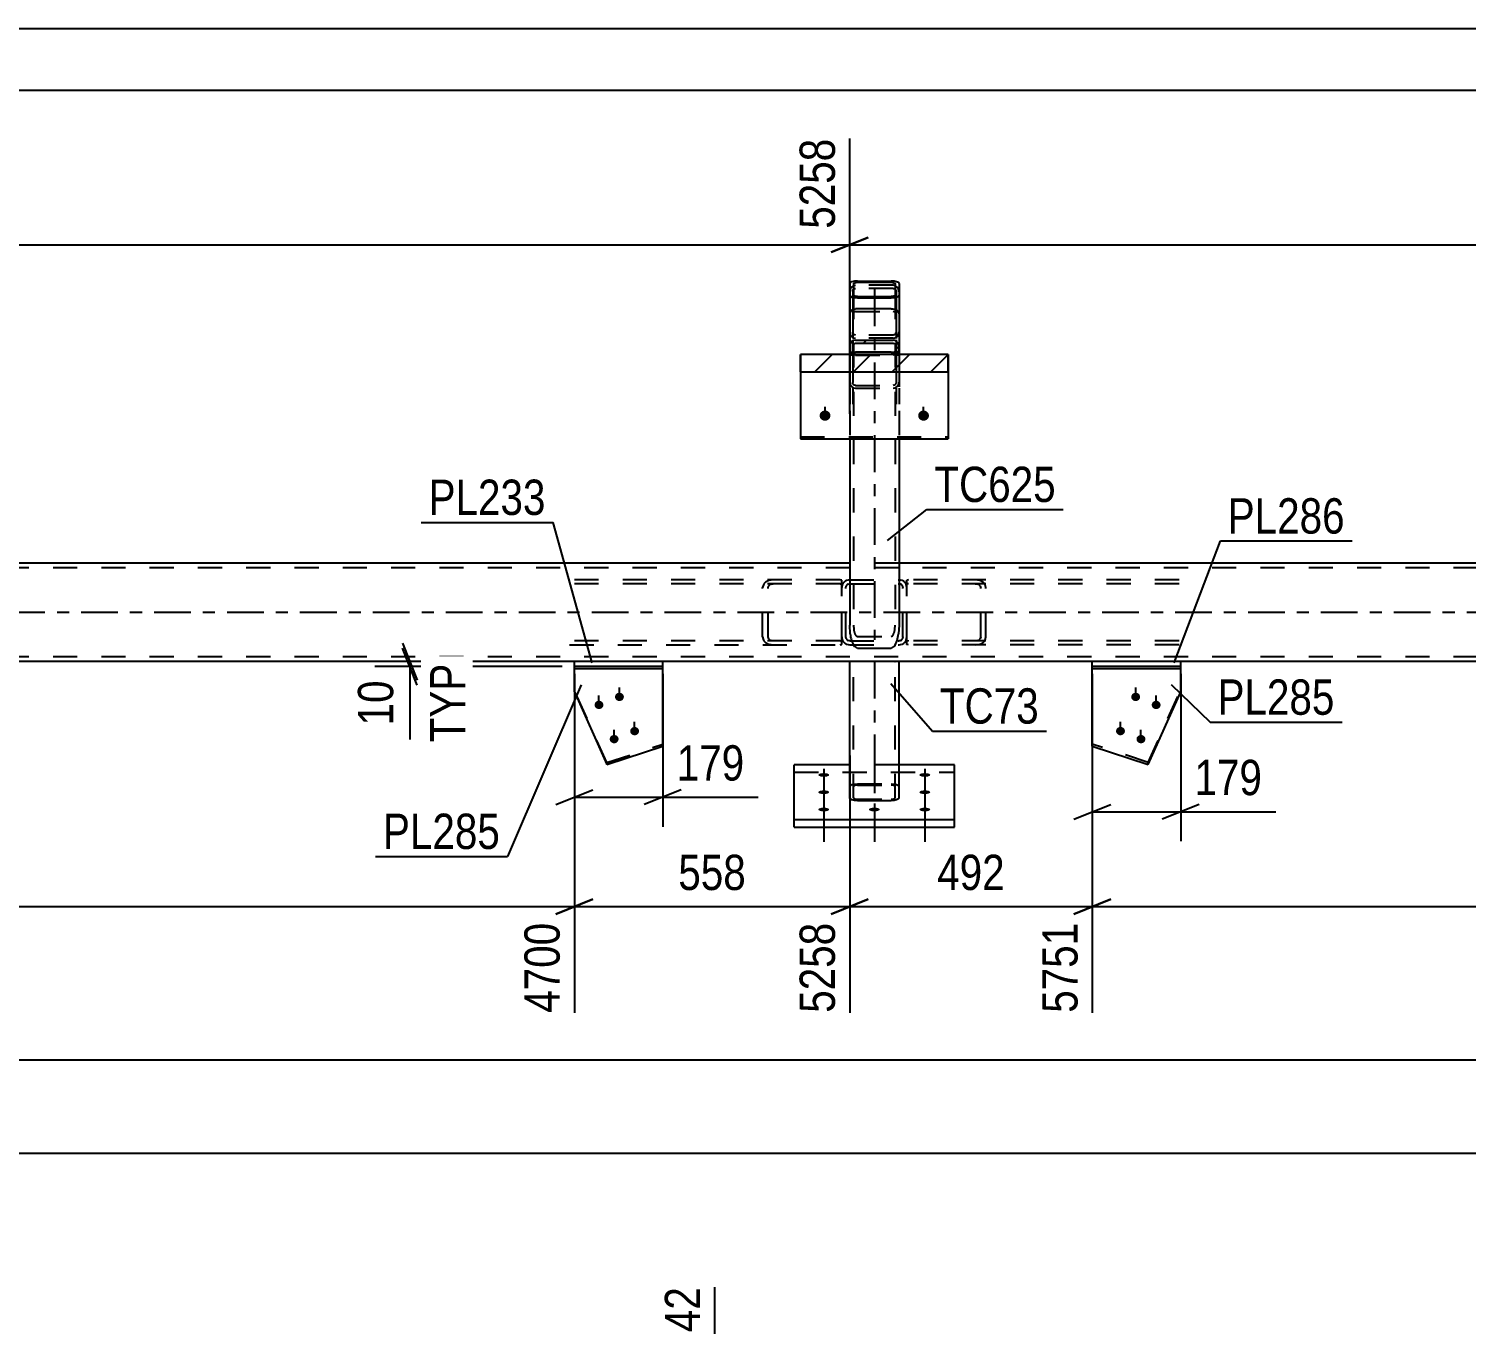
# Model space of a CAD drawing. Header units: millimetres. Extents: x -92 to 749, y -446 to 148.
# Drawn here: x 154 to 270.7, y 43 to 148.1 of the extents above; entities that cross this region are included whole.
import ezdxf

# ---------------------------------------------------------------- set-up
doc = ezdxf.new("R2010")
doc.units = ezdxf.units.MM
doc.linetypes.add('DXK_LINE_DOT2', pattern=[3.9198, 1.9599, -1.9599])
doc.linetypes.add('DXK_LINE_DOT3', pattern=[5.9187, 2.979, -0.9799, 0.9799, -0.9799])
doc.styles.add('Arial Narrow', font='ARIALN.TTF', dxfattribs={"height": 0.2})

# ---------------------------------------------------------------- blocks, each defined once
blk = doc.blocks.new('Unknown-122567614-1163')
at = {"color": 5, "linetype": 'Continuous'}
for p, q in [((749.14, 148.12), (-91.86, 148.12)), ((744.14, 143.12), (-86.86, 143.12))]:
    blk.add_line(p, q, dxfattribs=at)
blk = doc.blocks.new('Part-122567614-5753 - 5615')
at = {"color": 7, "linetype": 'DXK_LINE_DOT2'}
for p, q in [((220.03, 103.02), (219.99, 102.78)), ((219.99, 98.78), (219.99, 102.78)), ((220.31, 102.78), (220.33, 102.9)), ((220.31, 98.78), (220.31, 102.78)), ((220.63, 103.42), (220.38, 103.37)), ((220.5, 103.07), (220.63, 103.1)), ((220.63, 103.42), (224.63, 103.42)), ((220.63, 103.1), (224.63, 103.1)), ((224.87, 103.37), (224.63, 103.42)), ((224.63, 103.1), (224.75, 103.07)), ((224.92, 102.9), (224.95, 102.78)), ((224.95, 98.78), (224.95, 102.78)), ((225.27, 102.78), (225.22, 103.02)), ((225.27, 98.78), (225.27, 102.78)), ((219.99, 98.78), (220.03, 98.53)), ((220.33, 98.65), (220.31, 98.78)), ((220.38, 98.19), (220.63, 98.14)), ((220.63, 98.46), (220.5, 98.48)), ((220.63, 98.46), (224.63, 98.46)), ((220.63, 98.14), (224.63, 98.14)), ((224.75, 98.48), (224.63, 98.46)), ((224.63, 98.14), (224.87, 98.19)), ((224.95, 98.78), (224.92, 98.65)), ((225.22, 98.53), (225.27, 98.78))]:
    blk.add_line(p, q, dxfattribs=at)
for centre, radius, start, end in [((220.63, 102.78), 0.64, 112.5, 157.5), ((220.63, 102.78), 0.32, 112.5, 157.5), ((224.63, 102.78), 0.32, 22.5, 67.5), ((224.63, 102.78), 0.64, 22.5, 67.5), ((220.63, 98.78), 0.64, 202.5, 247.5), ((220.63, 98.78), 0.32, 202.5, 247.5), ((224.63, 98.78), 0.32, 292.5, 337.5), ((224.63, 98.78), 0.64, 292.5, 337.5)]:
    blk.add_arc(centre, radius, start, end, dxfattribs=at)
blk = doc.blocks.new('Part-122567614-5736 - 5615')
at = {"color": 7, "linetype": 'DXK_LINE_DOT2'}
for p, q in [((225.4, 103.42), (225.27, 103.4)), ((225.27, 98.16), (225.27, 103.4)), ((225.4, 103.1), (225.27, 103.08)), ((247.36, 103.42), (225.4, 103.42)), ((247.36, 103.1), (225.4, 103.1)), ((231.15, 103.37), (230.82, 103.42)), ((230.82, 103.1), (230.99, 103.07)), ((231.22, 102.9), (231.26, 102.78)), ((231.26, 98.78), (231.26, 102.78)), ((231.69, 102.78), (231.62, 103.02)), ((231.69, 98.78), (231.69, 102.78)), ((225.27, 98.48), (225.4, 98.46)), ((225.4, 98.14), (225.27, 98.16)), ((247.36, 98.46), (225.4, 98.46)), ((247.36, 98.14), (225.4, 98.14)), ((230.99, 98.48), (230.82, 98.46)), ((230.82, 98.14), (231.15, 98.19)), ((231.26, 98.78), (231.22, 98.65)), ((231.62, 98.53), (231.69, 98.78))]:
    blk.add_line(p, q, dxfattribs=at)
for centre, radius, start, end in [((230.89, 102.69), 0.396, 31.978, 75.1661), ((230.95, 102.6), 0.792, 31.978, 75.1661), ((230.89, 98.86), 0.396, 284.8339, 328.022), ((230.95, 98.95), 0.792, 284.8339, 328.022)]:
    blk.add_arc(centre, radius, start, end, dxfattribs=at)
blk = doc.blocks.new('Bolt-122567614-5625 - 5615')
at = {"linetype": 'Continuous'}
blk.add_hatch(color=1, dxfattribs=at).paths.add_polyline_path([(218.63, 117.15), (218.72, 117.14), (218.8, 117.12), (218.88, 117.07), (218.95, 117.01), (219.01, 116.94), (219.04, 116.87), (219.06, 116.78), (219.06, 116.69), (219.04, 116.61), (219.01, 116.53), (218.95, 116.46), (218.88, 116.4), (218.8, 116.36), (218.72, 116.33), (218.63, 116.32), (218.53, 116.33), (218.45, 116.36), (218.37, 116.4), (218.3, 116.46), (218.24, 116.53), (218.21, 116.61), (218.19, 116.69), (218.19, 116.78), (218.21, 116.87), (218.24, 116.94), (218.3, 117.01), (218.37, 117.07), (218.45, 117.12), (218.53, 117.14)])
at = {"color": 1, "linetype": 'Continuous'}
blk.add_line((218.63, 116.4), (218.63, 117.46), dxfattribs=at)
blk = doc.blocks.new('Part-122567614-5762 - 5615')
at = {"color": 2, "linetype": 'Continuous'}
for p, q in [((205.46, 96.78), (198.29, 96.78)), ((198.29, 96.38), (198.29, 96.78)), ((205.46, 96.38), (198.29, 96.38)), ((205.46, 96.38), (205.46, 96.78))]:
    blk.add_line(p, q, dxfattribs=at)
blk = doc.blocks.new('Part-122567614-5766 - 5615')
at = {"linetype": 'Continuous'}
h = blk.add_hatch(dxfattribs=at)
h.set_pattern_fill('', scale=0.7, style=0, pattern_type=0)
h.set_pattern_definition([(45, (224.625, 122.3543), (-1.5715, 1.5715), [])])
h.paths.add_polyline_path([(224.63, 121.68), (224.63, 122.35), (224.59, 122.55), (224.48, 122.72), (224.33, 122.83), (224.15, 122.87), (221.11, 122.87), (220.92, 122.83), (220.77, 122.72), (220.66, 122.55), (220.63, 122.35), (220.63, 121.68), (220.87, 121.68), (220.87, 122.35), (220.88, 122.45), (220.94, 122.53), (221.01, 122.59), (221.11, 122.61), (224.15, 122.61), (224.24, 122.59), (224.31, 122.53), (224.37, 122.45), (224.39, 122.35), (224.39, 121.68)])
at = {"color": 2, "linetype": 'Continuous'}
for p, q in [((220.63, 124.96), (220.66, 125.13)), ((220.63, 124.96), (220.63, 122.35)), ((220.66, 125.13), (220.77, 125.28)), ((220.77, 125.28), (220.92, 125.37)), ((220.92, 125.37), (221.11, 125.41)), ((221.26, 125.41), (221.11, 125.41)), ((223.99, 125.41), (221.27, 125.41)), ((223.99, 125.41), (224.15, 125.41)), ((224.15, 125.41), (224.33, 125.37)), ((224.33, 125.37), (224.48, 125.28)), ((224.48, 125.28), (224.59, 125.13)), ((224.59, 125.13), (224.63, 124.96)), ((224.63, 124.96), (224.63, 122.35)), ((220.66, 122.55), (220.63, 122.35)), ((220.88, 122.45), (220.94, 122.53)), ((221.11, 122.87), (220.92, 122.83)), ((220.94, 122.53), (221.01, 122.59)), ((221.01, 122.59), (221.11, 122.61)), ((221.11, 122.87), (224.15, 122.87)), ((221.11, 122.61), (224.15, 122.61)), ((224.33, 122.83), (224.15, 122.87)), ((224.15, 122.61), (224.24, 122.59)), ((224.24, 122.59), (224.31, 122.53)), ((224.31, 122.53), (224.37, 122.45)), ((224.63, 122.35), (224.59, 122.55)), ((220.63, 122.35), (220.63, 121.68)), ((220.63, 121.68), (220.87, 121.68)), ((220.87, 122.35), (220.88, 122.45)), ((220.87, 121.68), (220.87, 122.35)), ((220.87, 122.1), (220.88, 122.02)), ((220.88, 122.02), (220.94, 121.94)), ((220.94, 121.94), (221.01, 121.89)), ((221.01, 121.89), (221.11, 121.88)), ((221.26, 121.88), (221.11, 121.88)), ((223.99, 121.88), (221.27, 121.88)), ((223.99, 121.88), (224.15, 121.88)), ((224.15, 121.88), (224.24, 121.89)), ((224.24, 121.89), (224.31, 121.94)), ((224.31, 121.94), (224.37, 122.02)), ((224.37, 122.45), (224.39, 122.35)), ((224.37, 122.02), (224.39, 122.1)), ((224.39, 121.68), (224.39, 122.35)), ((224.39, 121.68), (224.63, 121.68)), ((224.63, 121.68), (224.63, 122.35))]:
    blk.add_line(p, q, dxfattribs=at)
at = {"color": 7, "linetype": 'DXK_LINE_DOT2'}
for p, q in [((220.88, 125.04), (220.87, 124.96)), ((220.87, 124.96), (220.87, 119.42)), ((220.94, 125.12), (220.88, 125.04)), ((221.01, 125.17), (220.94, 125.12)), ((221.11, 125.18), (221.01, 125.17)), ((221.11, 125.18), (224.15, 125.18)), ((221.27, 125.41), (221.26, 125.41)), ((223.99, 125.41), (223.99, 125.41)), ((224.24, 125.17), (224.15, 125.18)), ((224.31, 125.12), (224.24, 125.17)), ((224.37, 125.04), (224.31, 125.12)), ((224.39, 124.96), (224.37, 125.04)), ((224.39, 124.96), (224.39, 119.42)), ((220.63, 122.35), (220.63, 119.42)), ((220.66, 121.93), (220.63, 122.1)), ((220.77, 121.78), (220.66, 121.93)), ((220.92, 121.68), (220.77, 121.78)), ((221.11, 121.65), (220.92, 121.68)), ((221.11, 121.65), (224.15, 121.65)), ((221.27, 121.88), (221.26, 121.88)), ((223.99, 121.88), (223.99, 121.88)), ((224.33, 121.68), (224.15, 121.65)), ((224.48, 121.78), (224.33, 121.68)), ((224.59, 121.93), (224.48, 121.78)), ((224.63, 122.1), (224.59, 121.93)), ((224.63, 122.35), (224.63, 119.42)), ((220.63, 119.42), (220.66, 119.25)), ((220.66, 119.25), (220.77, 119.1)), ((220.77, 119.1), (220.92, 119)), ((220.88, 119.33), (220.87, 119.42)), ((220.94, 119.26), (220.88, 119.33)), ((220.92, 119), (221.11, 118.97)), ((221.01, 119.21), (220.94, 119.26)), ((221.11, 119.19), (221.01, 119.21)), ((221.11, 119.19), (224.15, 119.19)), ((224.24, 119.21), (224.15, 119.19)), ((224.15, 118.97), (224.33, 119)), ((224.31, 119.26), (224.24, 119.21)), ((224.37, 119.33), (224.31, 119.26)), ((224.33, 119), (224.48, 119.1)), ((224.39, 119.42), (224.37, 119.33)), ((224.48, 119.1), (224.59, 119.25)), ((224.59, 119.25), (224.63, 119.42)), ((221.11, 118.97), (224.15, 118.97))]:
    blk.add_line(p, q, dxfattribs=at)
at = {"color": 2, "linetype": 'Continuous'}
for centre, start, end in [((221.13, 122.37), 114.32, 159.2417), ((224.12, 122.37), 20.7583, 65.68)]:
    blk.add_arc(centre, 0.496, start, end, dxfattribs=at)
blk = doc.blocks.new('Part-122567614-5752 - 5615')
at = {"color": 2, "linetype": 'Continuous'}
for p, q in [((220.63, 85.72), (220.63, 96.78)), ((224.56, 96.78), (220.69, 96.78)), ((224.63, 85.72), (224.63, 96.78)), ((220.67, 85.64), (220.63, 85.72)), ((220.81, 85.56), (220.67, 85.64)), ((221.02, 85.52), (220.81, 85.56)), ((221.27, 85.5), (221.02, 85.52)), ((221.27, 85.5), (223.99, 85.5)), ((224.23, 85.52), (223.99, 85.5)), ((224.44, 85.56), (224.23, 85.52)), ((224.58, 85.64), (224.44, 85.56)), ((224.63, 85.72), (224.58, 85.64))]:
    blk.add_line(p, q, dxfattribs=at)
at = {"color": 7, "linetype": 'DXK_LINE_DOT2'}
for p, q in [((220.69, 96.78), (220.63, 96.78)), ((220.67, 96.78), (220.69, 96.78)), ((220.95, 85.72), (220.95, 96.78)), ((224.28, 96.78), (224.31, 96.78)), ((224.31, 85.72), (224.31, 96.78)), ((224.58, 96.78), (224.56, 96.78)), ((224.58, 96.78), (224.56, 96.78)), ((224.63, 96.78), (224.58, 96.78)), ((220.63, 86.65), (220.67, 86.73)), ((220.67, 86.73), (220.81, 86.8)), ((220.81, 86.8), (221.02, 86.85)), ((220.97, 86.69), (220.95, 86.65)), ((221.04, 86.73), (220.97, 86.69)), ((221.02, 86.85), (221.27, 86.87)), ((221.14, 86.75), (221.04, 86.73)), ((221.27, 86.76), (221.14, 86.75)), ((221.27, 86.87), (223.99, 86.87)), ((221.27, 86.76), (223.99, 86.76)), ((223.99, 86.87), (224.23, 86.85)), ((224.11, 86.75), (223.99, 86.76)), ((224.21, 86.73), (224.11, 86.75)), ((224.21, 86.73), (224.23, 86.72)), ((224.23, 86.85), (224.44, 86.8)), ((224.23, 86.72), (224.28, 86.69)), ((224.31, 86.65), (224.28, 86.69)), ((224.44, 86.8), (224.58, 86.73)), ((224.58, 86.73), (224.63, 86.65)), ((220.95, 85.72), (220.97, 85.68)), ((220.97, 85.68), (221.04, 85.64)), ((221.04, 85.64), (221.14, 85.62)), ((221.14, 85.62), (221.27, 85.61)), ((221.27, 85.61), (223.99, 85.61)), ((223.99, 85.61), (224.11, 85.62)), ((224.11, 85.62), (224.21, 85.64)), ((224.21, 85.64), (224.28, 85.68)), ((224.28, 85.68), (224.31, 85.72))]:
    blk.add_line(p, q, dxfattribs=at)
at = {"color": 7, "linetype": 'DXK_LINE_DOT3'}
blk.add_line((222.63, 96.78), (222.63, 86.18), dxfattribs=at)
blk = doc.blocks.new('Part-122567614-5692 - 5615')
at = {"color": 2, "linetype": 'Continuous'}
for p, q in [((220.67, 127.53), (220.63, 127.45)), ((220.63, 127.45), (220.63, 124.96)), ((220.81, 127.6), (220.67, 127.53)), ((221.02, 127.65), (220.81, 127.6)), ((220.95, 127.45), (220.97, 127.49)), ((220.95, 127.45), (220.95, 126.52)), ((220.97, 127.49), (221.04, 127.52)), ((221.27, 127.66), (221.02, 127.65)), ((221.04, 127.52), (221.14, 127.55)), ((221.14, 127.55), (221.27, 127.56)), ((221.27, 127.66), (223.99, 127.66)), ((221.27, 127.56), (223.99, 127.56)), ((224.23, 127.65), (223.99, 127.66)), ((223.99, 127.56), (224.11, 127.55)), ((224.11, 127.55), (224.21, 127.52)), ((224.21, 127.52), (224.28, 127.49)), ((224.44, 127.6), (224.23, 127.65)), ((224.28, 127.49), (224.31, 127.45)), ((224.31, 127.45), (224.31, 126.52)), ((224.58, 127.53), (224.44, 127.6)), ((224.63, 127.45), (224.58, 127.53)), ((224.63, 127.45), (224.63, 124.96)), ((220.63, 126.52), (220.67, 126.43)), ((220.67, 126.43), (220.81, 126.36)), ((220.81, 126.36), (221.02, 126.31)), ((220.97, 126.47), (220.95, 126.52)), ((221.04, 126.44), (220.97, 126.47)), ((221.02, 126.31), (221.27, 126.3)), ((221.14, 126.41), (221.04, 126.44)), ((221.27, 126.41), (221.14, 126.41)), ((221.27, 126.41), (223.99, 126.41)), ((221.27, 126.3), (223.99, 126.3)), ((224.11, 126.41), (223.99, 126.41)), ((223.99, 126.3), (224.23, 126.31)), ((224.21, 126.44), (224.11, 126.41)), ((224.28, 126.47), (224.21, 126.44)), ((224.23, 126.31), (224.44, 126.36)), ((224.31, 126.52), (224.28, 126.47)), ((224.44, 126.36), (224.58, 126.43)), ((224.58, 126.43), (224.63, 126.52)), ((220.63, 114.86), (220.63, 99.74)), ((224.63, 114.86), (224.63, 99.74)), ((220.67, 99.03), (220.63, 99.74)), ((224.63, 99.74), (224.58, 99.03)), ((221.27, 97.87), (221.02, 98.02)), ((224.23, 98.02), (223.99, 97.87)), ((221.27, 97.87), (223.99, 97.87))]:
    blk.add_line(p, q, dxfattribs=at)
at = {"color": 7, "linetype": 'DXK_LINE_DOT2'}
for p, q in [((220.95, 126.52), (220.95, 99.74)), ((224.31, 126.52), (224.31, 99.74)), ((220.63, 124.96), (220.63, 114.86)), ((224.63, 124.96), (224.63, 114.86)), ((224.63, 104.78), (220.63, 104.78)), ((220.95, 99.74), (220.97, 99.39)), ((224.28, 99.39), (224.31, 99.74)), ((221.14, 98.88), (221.27, 98.81)), ((221.27, 98.81), (223.99, 98.81)), ((223.99, 98.81), (224.11, 98.88))]:
    blk.add_line(p, q, dxfattribs=at)
at = {"color": 7, "linetype": 'DXK_LINE_DOT3'}
blk.add_line((222.63, 126.98), (222.63, 98.56), dxfattribs=at)
at = {"color": 7, "linetype": 'DXK_LINE_DOT2'}
for centre, start, end in [((222.05, 99.47), 184.6479, 213.1151), ((223.2, 99.47), 326.8849, 355.3521)]:
    blk.add_arc(centre, 1.09, start, end, dxfattribs=at)
at = {"color": 2, "linetype": 'Continuous'}
for centre, start, end in [((222.84, 99.2), 184.6479, 213.1151), ((222.41, 99.2), 326.8849, 355.3521)]:
    blk.add_arc(centre, 2.18, start, end, dxfattribs=at)
blk = doc.blocks.new('Part-122567614-5693 - 5615')
at = {"color": 2, "linetype": 'Continuous'}
for p, q in [((216.13, 83.36), (216.13, 88.41)), ((220.63, 88.41), (216.13, 88.41)), ((229.13, 88.41), (224.63, 88.41)), ((229.13, 83.36), (229.13, 88.41)), ((216.13, 83.96), (229.13, 83.96)), ((216.13, 83.36), (229.13, 83.36))]:
    blk.add_line(p, q, dxfattribs=at)
at = {"color": 7, "linetype": 'DXK_LINE_DOT2'}
for p, q in [((216.13, 87.81), (229.13, 87.81)), ((224.63, 88.41), (220.63, 88.41))]:
    blk.add_line(p, q, dxfattribs=at)
blk = doc.blocks.new('Part-122567614-5774 - 5615')
at = {"color": 2, "linetype": 'Continuous'}
for p, q in [((247.49, 96.78), (240.32, 96.78)), ((240.32, 96.38), (240.32, 96.78)), ((247.49, 96.38), (240.32, 96.38)), ((247.49, 96.38), (247.49, 96.78))]:
    blk.add_line(p, q, dxfattribs=at)
blk = doc.blocks.new('Part-122567614-5731 - 5615')
at = {"color": 2, "linetype": 'Continuous'}
for p, q in [((220.63, 104.78), (10.29, 104.78)), ((453.96, 104.78), (224.63, 104.78)), ((198.29, 96.78), (24.95, 96.78)), ((220.69, 96.78), (205.46, 96.78)), ((240.32, 96.78), (224.56, 96.78)), ((431.51, 96.78), (247.49, 96.78))]:
    blk.add_line(p, q, dxfattribs=at)
at = {"color": 7, "linetype": 'DXK_LINE_DOT2'}
for p, q in [((581.27, 104.38), (10.29, 104.38)), ((224.63, 104.78), (220.63, 104.78)), ((581.27, 97.18), (10.29, 97.18)), ((205.46, 96.78), (198.29, 96.78)), ((224.56, 96.78), (220.69, 96.78)), ((247.49, 96.78), (240.32, 96.78))]:
    blk.add_line(p, q, dxfattribs=at)
at = {"color": 7, "linetype": 'DXK_LINE_DOT3'}
blk.add_line((10.29, 100.78), (581.27, 100.78), dxfattribs=at)
blk = doc.blocks.new('Part-122567614-5733 - 5615')
at = {"color": 7, "linetype": 'DXK_LINE_DOT2'}
for p, q in [((219.85, 103.42), (197.89, 103.42)), ((219.85, 103.1), (197.89, 103.1)), ((213.63, 103.02), (213.56, 102.78)), ((213.56, 98.78), (213.56, 102.78)), ((214, 102.78), (214.03, 102.9)), ((214, 98.78), (214, 102.78)), ((214.43, 103.42), (214.1, 103.37)), ((214.26, 103.07), (214.43, 103.1)), ((219.99, 103.4), (219.85, 103.42)), ((219.85, 103.1), (219.99, 103.08)), ((219.99, 98.16), (219.99, 103.4)), ((219.85, 98.46), (197.89, 98.46)), ((197.89, 98.14), (219.85, 98.14)), ((213.56, 98.78), (213.63, 98.53)), ((214.03, 98.65), (214, 98.78)), ((214.1, 98.19), (214.43, 98.14)), ((214.43, 98.46), (214.26, 98.48)), ((219.85, 98.46), (219.99, 98.48)), ((219.85, 98.14), (219.99, 98.16))]:
    blk.add_line(p, q, dxfattribs=at)
for centre, radius, start, end in [((214.3, 102.6), 0.792, 104.8339, 148.022), ((214.37, 102.69), 0.396, 104.8339, 148.022), ((214.3, 98.95), 0.792, 211.978, 255.1661), ((214.37, 98.86), 0.396, 211.978, 255.1661)]:
    blk.add_arc(centre, radius, start, end, dxfattribs=at)
blk = doc.blocks.new('Bolt-122567614-5754 - 5615')
at = {"linetype": 'Continuous'}
for points in [[(243.84, 94.26), (243.92, 94.25), (243.99, 94.23), (244.05, 94.19), (244.11, 94.14), (244.15, 94.09), (244.18, 94.02), (244.2, 93.95), (244.2, 93.88), (244.18, 93.81), (244.15, 93.75), (244.11, 93.69), (244.05, 93.64), (243.99, 93.61), (243.92, 93.59), (243.84, 93.58), (243.77, 93.59), (243.69, 93.61), (243.63, 93.64), (243.57, 93.69), (243.53, 93.75), (243.5, 93.81), (243.48, 93.88), (243.48, 93.95), (243.5, 94.02), (243.53, 94.09), (243.57, 94.14), (243.63, 94.19), (243.69, 94.23), (243.77, 94.25)], [(245.5, 93.6), (245.58, 93.6), (245.65, 93.57), (245.71, 93.54), (245.77, 93.49), (245.81, 93.43), (245.84, 93.37), (245.86, 93.3), (245.86, 93.23), (245.84, 93.16), (245.81, 93.1), (245.77, 93.04), (245.71, 92.99), (245.65, 92.96), (245.58, 92.93), (245.5, 92.93), (245.43, 92.93), (245.36, 92.96), (245.29, 92.99), (245.23, 93.04), (245.19, 93.1), (245.16, 93.16), (245.14, 93.23), (245.14, 93.3), (245.16, 93.37), (245.19, 93.43), (245.23, 93.49), (245.29, 93.54), (245.36, 93.57), (245.43, 93.6)], [(242.61, 91.48), (242.68, 91.48), (242.75, 91.45), (242.82, 91.42), (242.87, 91.37), (242.92, 91.31), (242.95, 91.25), (242.96, 91.18), (242.96, 91.11), (242.95, 91.04), (242.92, 90.98), (242.87, 90.92), (242.82, 90.87), (242.75, 90.84), (242.68, 90.81), (242.61, 90.81), (242.53, 90.81), (242.46, 90.84), (242.39, 90.87), (242.34, 90.92), (242.29, 90.98), (242.26, 91.04), (242.25, 91.11), (242.25, 91.18), (242.26, 91.25), (242.29, 91.31), (242.34, 91.37), (242.39, 91.42), (242.46, 91.45), (242.53, 91.48)], [(244.27, 90.83), (244.34, 90.82), (244.41, 90.8), (244.48, 90.76), (244.53, 90.72), (244.58, 90.66), (244.61, 90.6), (244.62, 90.53), (244.62, 90.46), (244.61, 90.39), (244.58, 90.32), (244.53, 90.26), (244.48, 90.22), (244.41, 90.18), (244.34, 90.16), (244.27, 90.15), (244.19, 90.16), (244.12, 90.18), (244.05, 90.22), (244, 90.26), (243.95, 90.32), (243.92, 90.39), (243.91, 90.46), (243.91, 90.53), (243.92, 90.6), (243.95, 90.66), (244, 90.72), (244.05, 90.76), (244.12, 90.8), (244.19, 90.82)]]:
    blk.add_hatch(color=1, dxfattribs=at).paths.add_polyline_path(points)
at = {"color": 1, "linetype": 'Continuous'}
for p, q in [((243.84, 93.64), (243.84, 94.67)), ((245.5, 92.99), (245.5, 94.02)), ((242.61, 90.87), (242.61, 91.9)), ((244.27, 90.22), (244.27, 91.24))]:
    blk.add_line(p, q, dxfattribs=at)
blk = doc.blocks.new('Bolt-122567614-5755 - 5615')
at = {"linetype": 'Continuous'}
for points in [[(218.53, 87.44), (218.43, 87.44), (218.35, 87.45), (218.27, 87.46), (218.2, 87.49), (218.14, 87.51), (218.11, 87.54), (218.09, 87.57), (218.09, 87.6), (218.11, 87.63), (218.14, 87.66), (218.2, 87.69), (218.27, 87.71), (218.35, 87.72), (218.43, 87.73), (218.53, 87.74), (218.62, 87.73), (218.7, 87.72), (218.78, 87.71), (218.85, 87.69), (218.91, 87.66), (218.94, 87.63), (218.96, 87.6), (218.96, 87.57), (218.94, 87.54), (218.91, 87.51), (218.85, 87.49), (218.78, 87.46), (218.7, 87.45), (218.62, 87.44)], [(226.73, 87.44), (226.63, 87.44), (226.55, 87.45), (226.47, 87.46), (226.4, 87.49), (226.34, 87.51), (226.31, 87.54), (226.29, 87.57), (226.29, 87.6), (226.31, 87.63), (226.34, 87.66), (226.4, 87.69), (226.47, 87.71), (226.55, 87.72), (226.63, 87.73), (226.73, 87.74), (226.82, 87.73), (226.9, 87.72), (226.98, 87.71), (227.05, 87.69), (227.11, 87.66), (227.14, 87.63), (227.16, 87.6), (227.16, 87.57), (227.14, 87.54), (227.11, 87.51), (227.05, 87.49), (226.98, 87.46), (226.9, 87.45), (226.82, 87.44)], [(218.53, 86.03), (218.43, 86.04), (218.35, 86.05), (218.27, 86.06), (218.2, 86.08), (218.14, 86.11), (218.11, 86.14), (218.09, 86.17), (218.09, 86.2), (218.11, 86.23), (218.14, 86.26), (218.2, 86.29), (218.27, 86.31), (218.35, 86.32), (218.43, 86.33), (218.53, 86.33), (218.62, 86.33), (218.7, 86.32), (218.78, 86.31), (218.85, 86.29), (218.91, 86.26), (218.94, 86.23), (218.96, 86.2), (218.96, 86.17), (218.94, 86.14), (218.91, 86.11), (218.85, 86.08), (218.78, 86.06), (218.7, 86.05), (218.62, 86.04)], [(226.73, 86.03), (226.63, 86.04), (226.55, 86.05), (226.47, 86.06), (226.4, 86.08), (226.34, 86.11), (226.31, 86.14), (226.29, 86.17), (226.29, 86.2), (226.31, 86.23), (226.34, 86.26), (226.4, 86.29), (226.47, 86.31), (226.55, 86.32), (226.63, 86.33), (226.73, 86.33), (226.82, 86.33), (226.9, 86.32), (226.98, 86.31), (227.05, 86.29), (227.11, 86.26), (227.14, 86.23), (227.16, 86.2), (227.16, 86.17), (227.14, 86.14), (227.11, 86.11), (227.05, 86.08), (226.98, 86.06), (226.9, 86.05), (226.82, 86.04)], [(218.53, 84.63), (218.43, 84.63), (218.35, 84.64), (218.27, 84.66), (218.2, 84.68), (218.14, 84.71), (218.11, 84.74), (218.09, 84.77), (218.09, 84.8), (218.11, 84.83), (218.14, 84.86), (218.2, 84.88), (218.27, 84.9), (218.35, 84.92), (218.43, 84.93), (218.53, 84.93), (218.62, 84.93), (218.7, 84.92), (218.78, 84.9), (218.85, 84.88), (218.91, 84.86), (218.94, 84.83), (218.96, 84.8), (218.96, 84.77), (218.94, 84.74), (218.91, 84.71), (218.85, 84.68), (218.78, 84.66), (218.7, 84.64), (218.62, 84.63)], [(222.63, 84.63), (222.53, 84.63), (222.45, 84.64), (222.37, 84.66), (222.3, 84.68), (222.24, 84.71), (222.21, 84.74), (222.19, 84.77), (222.19, 84.8), (222.21, 84.83), (222.24, 84.86), (222.3, 84.88), (222.37, 84.9), (222.45, 84.92), (222.53, 84.93), (222.63, 84.93), (222.72, 84.93), (222.8, 84.92), (222.88, 84.9), (222.95, 84.88), (223.01, 84.86), (223.04, 84.83), (223.06, 84.8), (223.06, 84.77), (223.04, 84.74), (223.01, 84.71), (222.95, 84.68), (222.88, 84.66), (222.8, 84.64), (222.72, 84.63)], [(226.73, 84.63), (226.63, 84.63), (226.55, 84.64), (226.47, 84.66), (226.4, 84.68), (226.34, 84.71), (226.31, 84.74), (226.29, 84.77), (226.29, 84.8), (226.31, 84.83), (226.34, 84.86), (226.4, 84.88), (226.47, 84.9), (226.55, 84.92), (226.63, 84.93), (226.73, 84.93), (226.82, 84.93), (226.9, 84.92), (226.98, 84.9), (227.05, 84.88), (227.11, 84.86), (227.14, 84.83), (227.16, 84.8), (227.16, 84.77), (227.14, 84.74), (227.11, 84.71), (227.05, 84.68), (226.98, 84.66), (226.9, 84.64), (226.82, 84.63)]]:
    blk.add_hatch(color=1, dxfattribs=at).paths.add_polyline_path(points)
at = {"color": 1, "linetype": 'Continuous'}
for p, q in [((218.53, 88.08), (218.53, 84.96)), ((226.73, 88.08), (226.73, 84.96)), ((218.53, 86.67), (218.53, 83.55)), ((226.73, 86.67), (226.73, 83.55)), ((218.53, 85.27), (218.53, 82.15)), ((222.63, 85.27), (222.63, 82.15)), ((226.73, 85.27), (226.73, 82.15))]:
    blk.add_line(p, q, dxfattribs=at)
at = {"color": 1, "linetype": 'DXK_LINE_DOT2'}
blk.add_line((222.63, 88.08), (222.63, 84.96), dxfattribs=at)
blk = doc.blocks.new('Part-122567614-5758 - 5615')
at = {"color": 7, "linetype": 'DXK_LINE_DOT2'}
for p, q in [((220.77, 127.17), (220.66, 127)), ((220.92, 127.28), (220.77, 127.17)), ((220.92, 127.28), (220.95, 127.29)), ((220.95, 127.29), (221.11, 127.32)), ((224.15, 127.32), (221.11, 127.32)), ((224.33, 127.28), (224.15, 127.32)), ((224.48, 127.17), (224.33, 127.28)), ((224.59, 127), (224.48, 127.17)), ((220.66, 127), (220.63, 126.81)), ((220.63, 126.81), (220.63, 117.67)), ((220.87, 126.81), (220.88, 126.9)), ((220.87, 126.81), (220.87, 117.67)), ((220.88, 126.9), (220.94, 126.99)), ((220.94, 126.99), (220.95, 127)), ((220.95, 127), (221.01, 127.04)), ((221.01, 127.04), (221.11, 127.06)), ((224.15, 127.06), (221.11, 127.06)), ((224.15, 127.06), (224.24, 127.04)), ((224.24, 127.04), (224.31, 126.99)), ((224.31, 126.99), (224.37, 126.9)), ((224.37, 126.9), (224.39, 126.81)), ((224.39, 126.81), (224.39, 117.67)), ((224.63, 126.81), (224.59, 127)), ((224.63, 126.81), (224.63, 117.67)), ((220.63, 123.52), (220.66, 123.33)), ((220.66, 123.33), (220.77, 123.16)), ((220.77, 123.16), (220.92, 123.05)), ((220.88, 123.43), (220.87, 123.52)), ((220.94, 123.34), (220.88, 123.43)), ((220.92, 123.05), (221.11, 123.01)), ((221.01, 123.29), (220.94, 123.34)), ((221.11, 123.27), (221.01, 123.29)), ((224.15, 123.27), (221.11, 123.27)), ((224.15, 123.01), (221.11, 123.01)), ((224.24, 123.29), (224.15, 123.27)), ((224.15, 123.01), (224.33, 123.05)), ((224.31, 123.34), (224.24, 123.29)), ((224.37, 123.43), (224.31, 123.34)), ((224.33, 123.05), (224.48, 123.16)), ((224.39, 123.52), (224.37, 123.43)), ((224.48, 123.16), (224.59, 123.33)), ((224.59, 123.33), (224.63, 123.52))]:
    blk.add_line(p, q, dxfattribs=at)
blk = doc.blocks.new('Part-122567614-5771 - 5615')
at = {"color": 7, "linetype": 'DXK_LINE_DOT2'}
for p, q in [((240.32, 96.38), (240.32, 96.4)), ((240.32, 96.4), (247.49, 96.4)), ((240.32, 96.38), (240.32, 96.4)), ((247.49, 96.38), (247.49, 96.4)), ((247.49, 96.38), (247.49, 96.4)), ((244.86, 88.59), (247.49, 94.48)), ((244.86, 88.59), (240.32, 90.09)), ((244.86, 88.42), (244.86, 88.59))]:
    blk.add_line(p, q, dxfattribs=at)
at = {"color": 2, "linetype": 'Continuous'}
for p, q in [((240.32, 89.93), (240.32, 96.38)), ((240.32, 96.23), (247.49, 96.23)), ((247.49, 94.32), (247.49, 96.38)), ((244.86, 88.42), (247.49, 94.32)), ((240.32, 89.93), (244.86, 88.42))]:
    blk.add_line(p, q, dxfattribs=at)
blk = doc.blocks.new('Part-122567614-5780 - 5615')
at = {"color": 7, "linetype": 'DXK_LINE_DOT2'}
for p, q in [((198.29, 96.38), (198.29, 96.4)), ((198.29, 96.4), (205.46, 96.4)), ((198.29, 96.38), (198.29, 96.4)), ((205.46, 96.38), (205.46, 96.4)), ((205.46, 96.38), (205.46, 96.4)), ((200.91, 88.59), (198.29, 94.48)), ((200.91, 88.59), (205.46, 90.09)), ((200.91, 88.42), (200.91, 88.59))]:
    blk.add_line(p, q, dxfattribs=at)
at = {"color": 2, "linetype": 'Continuous'}
for p, q in [((198.29, 94.32), (198.29, 96.38)), ((198.29, 96.23), (205.46, 96.23)), ((205.46, 89.93), (205.46, 96.38)), ((198.29, 94.32), (200.91, 88.42)), ((200.91, 88.42), (205.46, 89.93))]:
    blk.add_line(p, q, dxfattribs=at)
blk = doc.blocks.new('Bolt-122567614-5781 - 5615')
at = {"linetype": 'Continuous'}
for points in [[(200.28, 93.6), (200.35, 93.6), (200.43, 93.58), (200.49, 93.54), (200.55, 93.49), (200.59, 93.44), (200.62, 93.37), (200.64, 93.3), (200.64, 93.23), (200.62, 93.16), (200.59, 93.1), (200.55, 93.04), (200.49, 92.99), (200.43, 92.96), (200.35, 92.94), (200.28, 92.93), (200.2, 92.94), (200.13, 92.96), (200.07, 92.99), (200.01, 93.04), (199.97, 93.1), (199.94, 93.16), (199.92, 93.23), (199.92, 93.3), (199.94, 93.37), (199.97, 93.44), (200.01, 93.49), (200.07, 93.54), (200.13, 93.58), (200.2, 93.6)], [(201.94, 94.26), (202.01, 94.25), (202.09, 94.23), (202.15, 94.19), (202.21, 94.14), (202.25, 94.09), (202.28, 94.02), (202.3, 93.95), (202.3, 93.88), (202.28, 93.81), (202.25, 93.75), (202.21, 93.69), (202.15, 93.64), (202.09, 93.61), (202.01, 93.59), (201.94, 93.58), (201.86, 93.59), (201.79, 93.61), (201.73, 93.64), (201.67, 93.69), (201.63, 93.75), (201.6, 93.81), (201.58, 93.88), (201.58, 93.95), (201.6, 94.02), (201.63, 94.09), (201.67, 94.14), (201.73, 94.19), (201.79, 94.23), (201.86, 94.25)], [(203.17, 91.48), (203.25, 91.47), (203.32, 91.45), (203.38, 91.42), (203.44, 91.37), (203.48, 91.31), (203.52, 91.25), (203.53, 91.18), (203.53, 91.11), (203.52, 91.04), (203.48, 90.97), (203.44, 90.92), (203.38, 90.87), (203.32, 90.83), (203.25, 90.81), (203.17, 90.81), (203.1, 90.81), (203.03, 90.83), (202.96, 90.87), (202.91, 90.92), (202.86, 90.97), (202.83, 91.04), (202.82, 91.11), (202.82, 91.18), (202.83, 91.25), (202.86, 91.31), (202.91, 91.37), (202.96, 91.42), (203.03, 91.45), (203.1, 91.47)], [(201.51, 90.83), (201.59, 90.82), (201.66, 90.8), (201.72, 90.77), (201.78, 90.72), (201.82, 90.66), (201.85, 90.6), (201.87, 90.53), (201.87, 90.46), (201.85, 90.39), (201.82, 90.32), (201.78, 90.27), (201.72, 90.22), (201.66, 90.18), (201.59, 90.16), (201.51, 90.15), (201.44, 90.16), (201.37, 90.18), (201.3, 90.22), (201.24, 90.27), (201.2, 90.32), (201.17, 90.39), (201.15, 90.46), (201.15, 90.53), (201.17, 90.6), (201.2, 90.66), (201.24, 90.72), (201.3, 90.77), (201.37, 90.8), (201.44, 90.82)]]:
    blk.add_hatch(color=1, dxfattribs=at).paths.add_polyline_path(points)
at = {"color": 1, "linetype": 'Continuous'}
for p, q in [((201.94, 93.64), (201.94, 94.67)), ((200.28, 92.99), (200.28, 94.02)), ((201.51, 90.22), (201.51, 91.24)), ((203.17, 90.87), (203.17, 91.9))]:
    blk.add_line(p, q, dxfattribs=at)
blk = doc.blocks.new('Part-122567614-5804 - 5615')
at = {"linetype": 'Continuous'}
h = blk.add_hatch(dxfattribs=at)
h.set_pattern_fill('', scale=0.7, style=0, pattern_type=0)
h.set_pattern_definition([(45, (228.625, 121.69), (-1.57154, 1.57154), [])])
h.paths.add_polyline_path([(228.63, 120.29), (228.63, 121.69), (216.63, 121.69), (216.63, 120.29)])
at = {"color": 7, "linetype": 'DXK_LINE_DOT2'}
for p, q in [((216.63, 121.69), (216.63, 120.29)), ((228.63, 121.69), (228.63, 120.29)), ((216.63, 115.02), (228.63, 115.02))]:
    blk.add_line(p, q, dxfattribs=at)
at = {"color": 2, "linetype": 'Continuous'}
for p, q in [((216.63, 120.29), (216.63, 121.69)), ((228.63, 121.69), (216.63, 121.69)), ((228.63, 120.29), (228.63, 121.69)), ((216.63, 120.29), (216.63, 114.86)), ((216.63, 120.29), (228.63, 120.29)), ((228.63, 120.29), (228.63, 114.86)), ((216.63, 114.86), (228.63, 114.86))]:
    blk.add_line(p, q, dxfattribs=at)
blk = doc.blocks.new('Bolt-122567614-5806 - 5615')
at = {"linetype": 'Continuous'}
blk.add_hatch(color=1, dxfattribs=at).paths.add_polyline_path([(226.63, 117.15), (226.72, 117.14), (226.8, 117.12), (226.88, 117.07), (226.95, 117.01), (227.01, 116.94), (227.04, 116.87), (227.06, 116.78), (227.06, 116.69), (227.04, 116.61), (227.01, 116.53), (226.95, 116.46), (226.88, 116.4), (226.8, 116.36), (226.72, 116.33), (226.63, 116.32), (226.53, 116.33), (226.45, 116.36), (226.37, 116.4), (226.3, 116.46), (226.24, 116.53), (226.21, 116.61), (226.19, 116.69), (226.19, 116.78), (226.21, 116.87), (226.24, 116.94), (226.3, 117.01), (226.37, 117.07), (226.45, 117.12), (226.53, 117.14)])
at = {"color": 1, "linetype": 'Continuous'}
blk.add_line((226.63, 116.4), (226.63, 117.46), dxfattribs=at)
blk = doc.blocks.new('StraightDimension-122567614-17737 - 5615')
at = {"color": 7, "linetype": 'Continuous'}
for p, q in [((240.32, 95.58), (240.32, 68.29)), ((220.63, 89.16), (220.63, 68.29)), ((222.13, 77.5), (219.13, 76.3)), ((238.82, 76.3), (241.82, 77.5)), ((220.63, 76.9), (240.32, 76.9))]:
    blk.add_line(p, q, dxfattribs=at)
at = {"color": 0}
blk.add_wipeout([(233.82, 77.65), (233.82, 81.85), (227.13, 81.85), (227.13, 77.65)], dxfattribs=at)
at = {"color": 3, "style": 'Arial Narrow'}
blk.add_text('492', height=2.863, dxfattribs=at).set_placement((227.73, 78.25))
at = {"color": 0, "linetype": 'Continuous'}
blk.add_wipeout([(239.72, 76.2), (235.52, 76.2), (235.52, 67.69), (239.72, 67.69)], dxfattribs=at)
at = {"color": 3, "linetype": 'Continuous', "style": 'Arial Narrow'}
blk.add_text('5751', height=2.863, rotation=90.0002, dxfattribs=at).set_placement((239.12, 68.29))
blk = doc.blocks.new('StraightDimension-122567614-17555 - 5615')
at = {"color": 7, "linetype": 'Continuous'}
for p, q in [((184.33, 98.28), (185.53, 95.28)), ((185.53, 94.88), (184.33, 97.88)), ((197.18, 96.78), (182.08, 96.78)), ((197.29, 96.38), (182.08, 96.38)), ((184.93, 96.38), (184.93, 96.78)), ((184.93, 96.38), (184.93, 90.47)), ((184.93, 96.38), (184.93, 90.47))]:
    blk.add_line(p, q, dxfattribs=at)
at = {"color": 0, "linetype": 'Continuous'}
blk.add_wipeout([(190.03, 97.22), (185.83, 97.22), (185.83, 89.63), (190.03, 89.63)], dxfattribs=at)
at = {"color": 0}
blk.add_wipeout([(184.18, 95.85), (179.98, 95.85), (179.98, 91), (184.18, 91)], dxfattribs=at)
at = {"color": 3, "linetype": 'Continuous', "style": 'Arial Narrow'}
blk.add_text('TYP', height=2.863, rotation=90.0002, dxfattribs=at).set_placement((189.43, 90.23))
at = {"color": 3, "style": 'Arial Narrow'}
blk.add_text('10', height=2.863, rotation=90.0002, dxfattribs=at).set_placement((183.58, 91.6))
blk = doc.blocks.new('StraightDimension-122567614-5902 - 5615')
at = {"color": 7, "linetype": 'Continuous'}
blk.add_line((9.29, 56.9), (593.17, 56.9), dxfattribs=at)
blk = doc.blocks.new('StraightDimension-122567614-5913 - 5615')
at = {"color": 7, "linetype": 'Continuous'}
for p, q in [((220.63, 116.89), (220.63, 139.21)), ((222.13, 131.2), (219.13, 130)), ((220.63, 130.6), (453.96, 130.6))]:
    blk.add_line(p, q, dxfattribs=at)
blk = doc.blocks.new('StraightDimension-122567614-5860 - 5615')
at = {"color": 7, "linetype": 'Continuous'}
blk.add_line((10.29, 64.48), (592.17, 64.48), dxfattribs=at)
blk = doc.blocks.new('StraightDimension-122567614-5933 - 5615')
at = {"color": 7, "linetype": 'Continuous'}
for p, q in [((220.63, 116.89), (220.63, 139.21)), ((10.29, 105.87), (10.29, 133.72)), ((11.79, 131.2), (8.79, 130)), ((219.13, 130), (222.13, 131.2)), ((10.29, 130.6), (220.63, 130.6))]:
    blk.add_line(p, q, dxfattribs=at)
at = {"color": 0}
blk.add_wipeout([(119.71, 131.35), (119.71, 135.55), (111.2, 135.55), (111.2, 131.35)], dxfattribs=at)
at = {"color": 3, "style": 'Arial Narrow'}
blk.add_text('5258', height=2.863, dxfattribs=at).set_placement((111.8, 131.95))
at = {"color": 0, "linetype": 'Continuous'}
for points in [[(220.03, 139.81), (215.83, 139.81), (215.83, 131.3), (220.03, 131.3)], [(9.69, 134.32), (5.49, 134.32), (5.49, 131.3), (9.69, 131.3)]]:
    blk.add_wipeout(points, dxfattribs=at)
at = {"color": 3, "linetype": 'Continuous', "style": 'Arial Narrow'}
for s, height, p in [('5258', 2.863, (219.43, 131.9)), ('0', 2.86, (9.09, 131.9))]:
    blk.add_text(s, height=height, rotation=90.0002, dxfattribs=at).set_placement(p)
blk = doc.blocks.new('StraightDimension-122567614-17736 - 5615')
at = {"color": 7, "linetype": 'Continuous'}
for p, q in [((240.32, 95.58), (240.32, 68.29)), ((431.51, 95.58), (431.51, 66.46)), ((241.82, 77.5), (238.82, 76.3)), ((430.01, 76.3), (433.01, 77.5)), ((240.32, 76.9), (431.51, 76.9))]:
    blk.add_line(p, q, dxfattribs=at)
at = {"color": 0}
blk.add_wipeout([(340.17, 77.65), (340.17, 81.85), (331.66, 81.85), (331.66, 77.65)], dxfattribs=at)
at = {"color": 3, "style": 'Arial Narrow'}
blk.add_text('4780', height=2.863, dxfattribs=at).set_placement((332.26, 78.25))
at = {"color": 0, "linetype": 'Continuous'}
blk.add_wipeout([(430.91, 76.2), (426.71, 76.2), (426.71, 65.86), (430.91, 65.86)], dxfattribs=at)
at = {"color": 3, "linetype": 'Continuous', "style": 'Arial Narrow'}
blk.add_text('10530', height=2.863, rotation=90.0002, dxfattribs=at).set_placement((430.31, 66.46))
blk = doc.blocks.new('StraightDimension-122567614-17738 - 5615')
at = {"color": 7, "linetype": 'Continuous'}
for p, q in [((198.29, 95.58), (198.29, 68.29)), ((220.63, 89.16), (220.63, 68.29)), ((199.79, 77.5), (196.79, 76.3)), ((219.13, 76.3), (222.13, 77.5)), ((198.29, 76.9), (220.63, 76.9))]:
    blk.add_line(p, q, dxfattribs=at)
at = {"color": 0}
blk.add_wipeout([(212.8, 77.65), (212.8, 81.85), (206.12, 81.85), (206.12, 77.65)], dxfattribs=at)
at = {"color": 3, "style": 'Arial Narrow'}
blk.add_text('558', height=2.863, dxfattribs=at).set_placement((206.72, 78.25))
at = {"color": 0, "linetype": 'Continuous'}
blk.add_wipeout([(220.03, 76.2), (215.83, 76.2), (215.83, 67.69), (220.03, 67.69)], dxfattribs=at)
at = {"color": 3, "linetype": 'Continuous', "style": 'Arial Narrow'}
blk.add_text('5258', height=2.863, rotation=90.0002, dxfattribs=at).set_placement((219.43, 68.29))
blk = doc.blocks.new('StraightDimension-122567614-17739 - 5615')
at = {"color": 7, "linetype": 'Continuous'}
for p, q in [((17.86, 95.78), (17.86, 70.12)), ((198.29, 95.58), (198.29, 68.29)), ((19.36, 77.5), (16.36, 76.3)), ((196.79, 76.3), (199.79, 77.5)), ((17.86, 76.9), (198.29, 76.9))]:
    blk.add_line(p, q, dxfattribs=at)
at = {"color": 0}
blk.add_wipeout([(112.33, 77.65), (112.33, 81.85), (103.82, 81.85), (103.82, 77.65)], dxfattribs=at)
at = {"color": 3, "style": 'Arial Narrow'}
blk.add_text('4511', height=2.863, dxfattribs=at).set_placement((104.42, 78.25))
at = {"color": 0, "linetype": 'Continuous'}
blk.add_wipeout([(197.69, 76.2), (193.49, 76.2), (193.49, 67.69), (197.69, 67.69)], dxfattribs=at)
at = {"color": 3, "linetype": 'Continuous', "style": 'Arial Narrow'}
blk.add_text('4700', height=2.863, rotation=90.0002, dxfattribs=at).set_placement((197.09, 68.29))
blk = doc.blocks.new('StraightDimension-122567614-17857 - 5615')
at = {"color": 7, "linetype": 'Continuous'}
for p, q in [((198.29, 95.78), (198.29, 83.38)), ((205.46, 95.78), (205.46, 83.38)), ((196.79, 85.18), (199.79, 86.38)), ((206.96, 86.38), (203.96, 85.18)), ((198.29, 85.78), (205.46, 85.78)), ((205.46, 85.78), (213.2, 85.78)), ((205.46, 85.78), (213.2, 85.78))]:
    blk.add_line(p, q, dxfattribs=at)
at = {"color": 0}
blk.add_wipeout([(212.67, 86.53), (212.67, 90.73), (205.99, 90.73), (205.99, 86.53)], dxfattribs=at)
at = {"color": 3, "style": 'Arial Narrow'}
blk.add_text('179', height=2.863, dxfattribs=at).set_placement((206.59, 87.13))
blk = doc.blocks.new('StraightDimension-122567614-17869 - 5615')
at = {"color": 7, "linetype": 'Continuous'}
for p, q in [((240.32, 95.78), (240.32, 82.2)), ((247.49, 95.78), (247.49, 82.2)), ((238.82, 84), (241.82, 85.2)), ((248.99, 85.2), (245.99, 84)), ((240.32, 84.6), (247.49, 84.6)), ((247.49, 84.6), (255.22, 84.6)), ((247.49, 84.6), (255.22, 84.6))]:
    blk.add_line(p, q, dxfattribs=at)
at = {"color": 0}
blk.add_wipeout([(254.7, 85.35), (254.7, 89.55), (248.01, 89.55), (248.01, 85.35)], dxfattribs=at)
at = {"color": 3, "style": 'Arial Narrow'}
blk.add_text('179', height=2.863, dxfattribs=at).set_placement((248.61, 85.95))
blk = doc.blocks.new('StraightDimension-122567614-7249 - 1912')
at = {"color": 7, "linetype": 'Continuous'}
for p, q in [((209.69, -5), (209.69, 46.04)), ((214.97, -5.8), (214.97, 41.54)), ((208.19, 32.33), (211.19, 33.53)), ((209.69, 32.93), (214.97, 32.93)), ((216.47, 33.53), (213.47, 32.33))]:
    blk.add_line(p, q, dxfattribs=at)
at = {"color": 0, "linetype": 'Continuous'}
blk.add_wipeout([(214.37, 42.14), (210.17, 42.14), (210.17, 33.63), (214.37, 33.63)], dxfattribs=at)
at = {"color": 0}
blk.add_wipeout([(215.68, 27.98), (215.68, 32.18), (208.99, 32.18), (208.99, 27.98)], dxfattribs=at)
at = {"color": 3, "linetype": 'Continuous', "style": 'Arial Narrow'}
blk.add_text('5374', height=2.863, rotation=90.0002, dxfattribs=at).set_placement((213.77, 34.23))
at = {"color": 3, "style": 'Arial Narrow'}
blk.add_text('132', height=2.863, dxfattribs=at).set_placement((209.59, 28.58))
blk = doc.blocks.new('StraightDimension-122567614-7250 - 1912')
at = {"color": 7, "linetype": 'Continuous'}
for p, q in [((209.69, -5), (209.69, 46.04)), ((203.27, -5), (203.27, 41.54)), ((201.77, 32.33), (204.77, 33.53)), ((203.27, 32.93), (209.69, 32.93)), ((211.19, 33.53), (208.19, 32.33))]:
    blk.add_line(p, q, dxfattribs=at)
at = {"color": 0}
blk.add_wipeout([(209.82, 33.68), (209.82, 37.88), (203.14, 37.88), (203.14, 33.68)], dxfattribs=at)
at = {"color": 3, "style": 'Arial Narrow'}
blk.add_text('161', height=2.863, dxfattribs=at).set_placement((203.74, 34.28))
at = {"color": 0, "linetype": 'Continuous'}
blk.add_wipeout([(209.09, 46.64), (204.89, 46.64), (204.89, 38.13), (209.09, 38.13)], dxfattribs=at)
at = {"color": 3, "linetype": 'Continuous', "style": 'Arial Narrow'}
blk.add_text('5242', height=2.863, rotation=90.0002, dxfattribs=at).set_placement((208.49, 38.73))
blk = doc.blocks.new('Mark-122567614-5688 - 5615')
at = {"color": 30, "linetype": 'Continuous'}
for p, q in [((223.69, 106.6), (226.9, 109.13)), ((226.9, 109.13), (237.96, 109.13))]:
    blk.add_line(p, q, dxfattribs=at)
at = {"color": 0}
blk.add_wipeout([(237.36, 109.73), (237.36, 112.73), (227.5, 112.73), (227.5, 109.73)], dxfattribs=at)
blk.add_wipeout([(237.36, 109.73), (237.36, 112.73), (227.5, 112.73), (227.5, 109.73)], dxfattribs=at)
at = {"color": 3, "style": 'Arial Narrow'}
blk.add_text('TC625', height=2.863, dxfattribs=at).set_placement((227.5, 109.73))
blk = doc.blocks.new('Mark-122567614-5748 - 5615')
at = {"color": 30, "linetype": 'Continuous'}
for p, q in [((223.96, 95.01), (227.35, 91.15)), ((227.35, 91.15), (236.59, 91.15))]:
    blk.add_line(p, q, dxfattribs=at)
at = {"color": 0}
blk.add_wipeout([(235.99, 91.75), (235.99, 94.75), (227.95, 94.75), (227.95, 91.75)], dxfattribs=at)
blk.add_wipeout([(235.99, 91.75), (235.99, 94.75), (227.95, 94.75), (227.95, 91.75)], dxfattribs=at)
at = {"color": 3, "style": 'Arial Narrow'}
blk.add_text('TC73', height=2.863, dxfattribs=at).set_placement((227.95, 91.75))
blk = doc.blocks.new('Mark-122567614-17882 - 5615')
at = {"color": 30, "linetype": 'Continuous'}
for p in [(198.83, 94.89), (182.15, 80.98)]:
    blk.add_line(p, (192.85, 80.98), dxfattribs=at)
at = {"color": 0, "linetype": 'Continuous'}
blk.add_wipeout([(192.25, 81.58), (192.25, 84.58), (182.75, 84.58), (182.75, 81.58)], dxfattribs=at)
blk.add_wipeout([(192.25, 81.58), (192.25, 84.58), (182.75, 84.58), (182.75, 81.58)], dxfattribs=at)
at = {"color": 3, "linetype": 'Continuous', "style": 'Arial Narrow'}
blk.add_text('PL285', height=2.863, dxfattribs=at).set_placement((182.75, 81.58))
blk = doc.blocks.new('Mark-122567614-17895 - 5615')
at = {"color": 30, "linetype": 'Continuous'}
for p in [(185.85, 108.08), (199.74, 96.69)]:
    blk.add_line(p, (196.55, 108.08), dxfattribs=at)
at = {"color": 0, "linetype": 'Continuous'}
blk.add_wipeout([(195.95, 108.68), (195.95, 111.68), (186.45, 111.68), (186.45, 108.68)], dxfattribs=at)
blk.add_wipeout([(195.95, 108.68), (195.95, 111.68), (186.45, 111.68), (186.45, 108.68)], dxfattribs=at)
at = {"color": 3, "linetype": 'Continuous', "style": 'Arial Narrow'}
blk.add_text('PL233', height=2.863, dxfattribs=at).set_placement((186.45, 108.68))
blk = doc.blocks.new('Mark-122567614-17898 - 5615')
at = {"color": 30, "linetype": 'Continuous'}
for p, q in [((246.71, 94.93), (249.88, 91.87)), ((249.88, 91.87), (260.59, 91.87))]:
    blk.add_line(p, q, dxfattribs=at)
at = {"color": 0}
blk.add_wipeout([(259.99, 92.47), (259.99, 95.47), (250.48, 95.47), (250.48, 92.47)], dxfattribs=at)
blk.add_wipeout([(259.99, 92.47), (259.99, 95.47), (250.48, 95.47), (250.48, 92.47)], dxfattribs=at)
at = {"color": 3, "style": 'Arial Narrow'}
blk.add_text('PL285', height=2.863, dxfattribs=at).set_placement((250.48, 92.47))
blk = doc.blocks.new('Mark-122567614-17901 - 5615')
at = {"color": 30, "linetype": 'Continuous'}
for p, q in [((246.97, 96.69), (250.71, 106.57)), ((250.71, 106.57), (261.41, 106.57))]:
    blk.add_line(p, q, dxfattribs=at)
at = {"color": 0}
blk.add_wipeout([(260.81, 107.17), (260.81, 110.17), (251.31, 110.17), (251.31, 107.17)], dxfattribs=at)
blk.add_wipeout([(260.81, 107.17), (260.81, 110.17), (251.31, 110.17), (251.31, 107.17)], dxfattribs=at)
at = {"color": 3, "style": 'Arial Narrow'}
blk.add_text('PL286', height=2.863, dxfattribs=at).set_placement((251.31, 107.17))

msp = doc.modelspace()

# ---------------------------------------------------------------- block references
for name in ['Unknown-122567614-1163', 'Part-122567614-5692 - 5615', 'Part-122567614-5758 - 5615', 'Part-122567614-5766 - 5615', 'Part-122567614-5804 - 5615', 'Bolt-122567614-5625 - 5615', 'Bolt-122567614-5806 - 5615', 'Part-122567614-5731 - 5615', 'Part-122567614-5733 - 5615', 'Part-122567614-5753 - 5615', 'Part-122567614-5736 - 5615', 'Part-122567614-5762 - 5615', 'Part-122567614-5780 - 5615', 'Part-122567614-5752 - 5615', 'Part-122567614-5774 - 5615', 'Part-122567614-5771 - 5615', 'Bolt-122567614-5781 - 5615', 'Bolt-122567614-5754 - 5615', 'Part-122567614-5693 - 5615', 'Bolt-122567614-5755 - 5615']:
    msp.add_blockref(name, (0, 0))

# ---------------------------------------------------------------- next in the draw order: block references
for name in ['StraightDimension-122567614-5913 - 5615', 'Mark-122567614-5688 - 5615', 'Mark-122567614-17901 - 5615', 'StraightDimension-122567614-17555 - 5615', 'StraightDimension-122567614-17737 - 5615', 'StraightDimension-122567614-7249 - 1912']:
    msp.add_blockref(name, (0, 0))

# ---------------------------------------------------------------- next in the draw order: block references
for name in ['StraightDimension-122567614-5933 - 5615', 'StraightDimension-122567614-5902 - 5615', 'StraightDimension-122567614-7250 - 1912']:
    msp.add_blockref(name, (0, 0))

# ---------------------------------------------------------------- next in the draw order: block references
for name in ['Mark-122567614-17895 - 5615', 'StraightDimension-122567614-5860 - 5615']:
    msp.add_blockref(name, (0, 0))

# ---------------------------------------------------------------- next in the draw order: block references
for name in ['StraightDimension-122567614-17738 - 5615', 'Mark-122567614-5748 - 5615', 'StraightDimension-122567614-17736 - 5615']:
    msp.add_blockref(name, (0, 0))

# ---------------------------------------------------------------- next in the draw order: block references
for name in ['StraightDimension-122567614-17739 - 5615', 'StraightDimension-122567614-17869 - 5615']:
    msp.add_blockref(name, (0, 0))

# ---------------------------------------------------------------- next in the draw order: block references
for name in ['StraightDimension-122567614-17857 - 5615', 'Mark-122567614-17898 - 5615']:
    msp.add_blockref(name, (0, 0))

# ---------------------------------------------------------------- next in the draw order: block references
msp.add_blockref('Mark-122567614-17882 - 5615', (0, 0))

doc.saveas('drawing.dxf')
